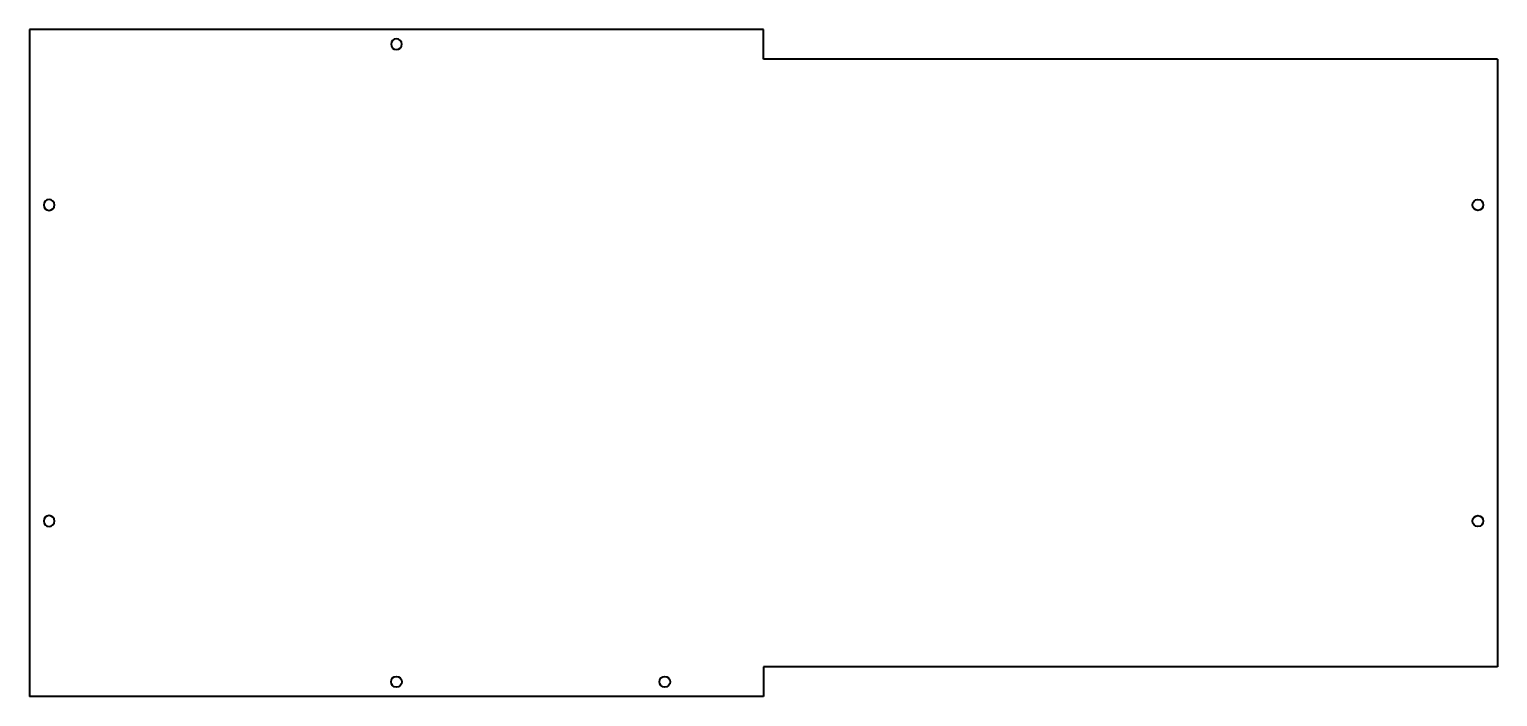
# Model space of a CAD drawing. Header units: inches. Extents: x -372 to 372, y -169 to 169.
import ezdxf

# ---------------------------------------------------------------- set-up
doc = ezdxf.new("R2010")
doc.units = ezdxf.units.IN
doc.header["$MEASUREMENT"] = 0
doc.layers.add('Visible', color=7, linetype='Continuous', lineweight=40)

msp = doc.modelspace()

# ---------------------------------------------------------------- linework, layer by layer
at = {"layer": 'Visible'}
for p, q in [((0, 168.8883, 4), (-372, 168.8883, 4)), ((-372, 168.8883, 4), (-372, -168.8883, 4)), ((0, 153.8883, 4), (0, 168.8883, 4)), ((372, 153.8883, 4), (0, 153.8883, 4)), ((372, 153.8883, 4), (372, -153.8883, 4)), ((0, -153.8883, 4), (0, -168.8883, 4)), ((372, -153.8883, 4), (0, -153.8883, 4)), ((0, -168.8883, 4), (-372, -168.8883, 4))]:
    msp.add_line(p, q, dxfattribs=at)
at = {"layer": 'Visible', "extrusion": (0, 0, -1)}
for centre in [(186, 161.3883, -4), (362, 80, -4), (362, -80, -4)]:
    msp.add_circle(centre, 2.75, dxfattribs=at)
at = {"layer": 'Visible'}
for centre in [(362, 80, 4), (362, -80, 4), (-186, -161.3883, 4), (-50, -161.3883, 4)]:
    msp.add_circle(centre, 2.75, dxfattribs=at)

doc.saveas('drawing.dxf')
